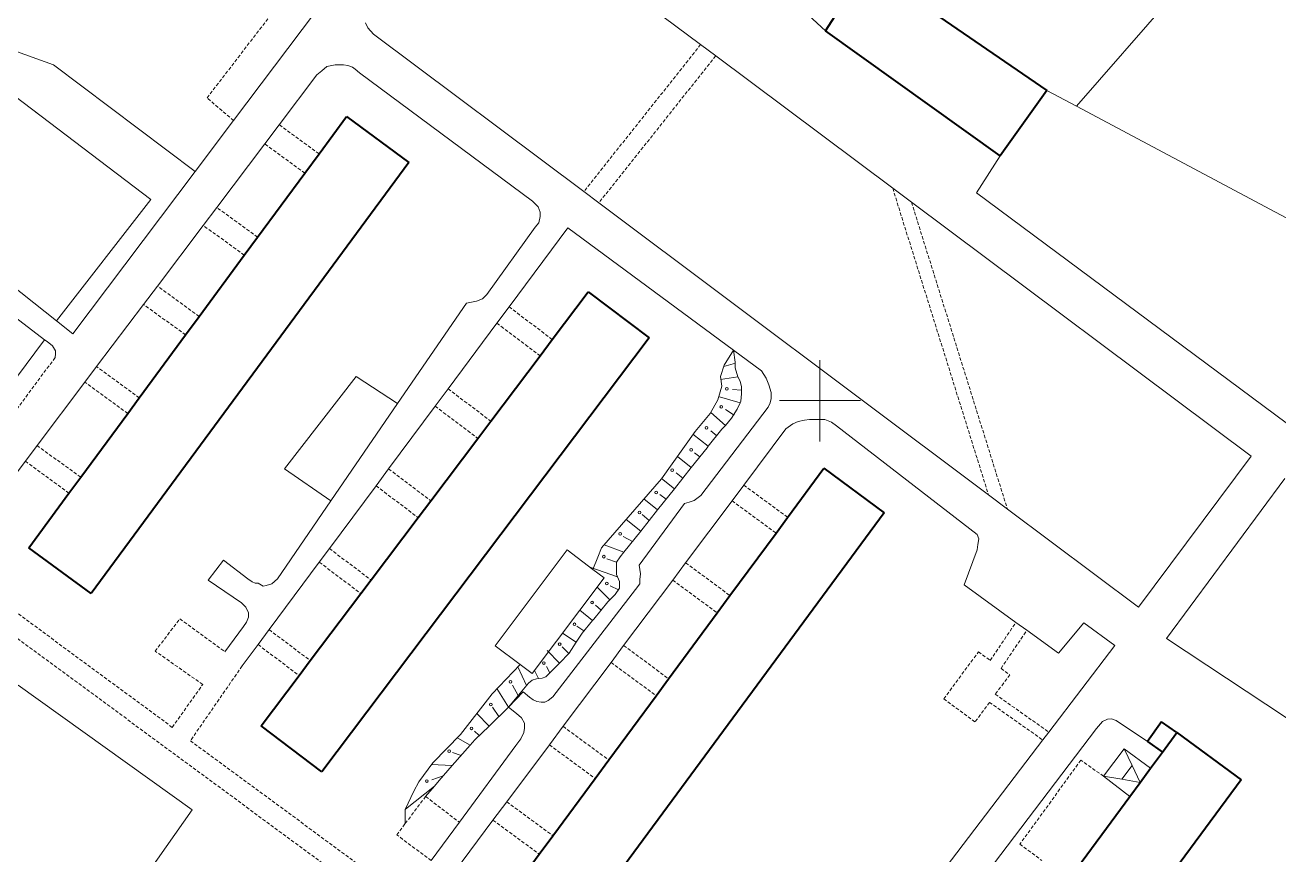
# Model space of a CAD drawing. Extents: x 1000 to 4000, y -5000 to -1000.
# Drawn here: x 1682.6 to 1867.8, y -2267.1 to -2144.5 of the extents above; entities that cross this region are included whole.
import ezdxf

# ---------------------------------------------------------------- set-up
doc = ezdxf.new("R2010")
doc.units = 0
doc.header["$MEASUREMENT"] = 0
doc.linetypes.add('DASHED', pattern=[0.75, 0.5, -0.25])
for name, color, linetype in [('1', 7, 'CONTINUOUS'), ('11', 7, 'CONTINUOUS'), ('24', 7, 'CONTINUOUS'), ('37', 7, 'CONTINUOUS'), ('40', 7, 'CONTINUOUS'), ('6', 7, 'CONTINUOUS'), ('7', 7, 'CONTINUOUS')]:
    doc.layers.add(name, color=color, linetype=linetype)

msp = doc.modelspace()

# ---------------------------------------------------------------- linework, layer by layer
at = {"layer": '1', "color": 253, "linetype": 'Continuous', "lineweight": 0}
for p, q in [((1800, -2206.06), (1800, -2194.02)), ((1805.96, -2200), (1794.04, -2200))]:
    msp.add_line(p, q, dxfattribs=at)
at = {"layer": '11', "color": 253, "linetype": 'Continuous', "lineweight": 0}
for p, q in [((1675.3, -2150.69), (1701.13, -2170.27)), ((1701.13, -2170.27), (1687.19, -2188.2)), ((1685.45, -2191), (1661.9, -2222.61)), ((1681.53, -2242.05), (1707.23, -2260.45)), ((1707.23, -2260.45), (1700.86, -2269.57))]:
    msp.add_line(p, q, dxfattribs=at)
at = {"layer": '24', "color": 253, "linetype": 'Continuous', "lineweight": 0}
for p, q in [((1751.29, -2124.2), (1782.37, -2147.42)), ((1725.46, -2142.59), (1713.37, -2158.63)), ((1800.79, -2145.39), (1798.28, -2143.07)), ((1733.22, -2144.95), (1732.85, -2144.22)), ((1734.04, -2145.87), (1733.22, -2144.95)), ((1765.1, -2169.13), (1734.04, -2145.87)), ((1782.37, -2147.42), (1784.59, -2149.08)), ((1728.39, -2150.4), (1727.12, -2150.67)), ((1729.58, -2150.4), (1728.39, -2150.4)), ((1730.22, -2150.49), (1729.58, -2150.4)), ((1730.95, -2150.76), (1730.22, -2150.49)), ((1784.59, -2149.08), (1810.74, -2168.63)), ((1725.65, -2151.86), (1720.09, -2159.24)), ((1726.38, -2151.31), (1725.65, -2151.86)), ((1727.12, -2150.67), (1726.38, -2151.31)), ((1731.31, -2151.04), (1730.95, -2150.76)), ((1731.95, -2151.58), (1731.31, -2151.04)), ((1757.54, -2170.54), (1731.95, -2151.58)), ((1713.37, -2158.63), (1707.69, -2166.15)), ((1720.09, -2159.24), (1717.96, -2162.06)), ((1717.96, -2162.06), (1710.87, -2171.47)), ((1687.19, -2188.2), (1658.05, -2165.21)), ((1823.1, -2169.31), (1826.6, -2163.86)), ((1707.69, -2166.15), (1689.62, -2190.11)), ((1767.32, -2170.8), (1765.1, -2169.13)), ((1810.74, -2168.63), (1813.52, -2170.7)), ((1758.37, -2171.36), (1757.54, -2170.54)), ((1824.9, -2213.93), (1767.32, -2170.8)), ((1813.52, -2170.7), (1863.68, -2208.18)), ((1870.61, -2204.55), (1823.1, -2169.31)), ((1710.87, -2171.47), (1708.88, -2174.11)), ((1758.64, -2172.18), (1758.37, -2171.36)), ((1758.46, -2173.74), (1758.64, -2172.82)), ((1758.64, -2172.82), (1758.64, -2172.18)), ((1708.88, -2174.11), (1702.11, -2183.08)), ((1750.8, -2184.32), (1757.91, -2174.38)), ((1762.73, -2174.48), (1754.06, -2186.15)), ((1757.91, -2174.38), (1758.46, -2173.74)), ((1787.21, -2192.54), (1762.73, -2174.48)), ((1671.91, -2180.72), (1685.45, -2191)), ((1702.11, -2183.08), (1700.07, -2185.78)), ((1700.07, -2185.78), (1693.13, -2194.98)), ((1737.6, -2200.44), (1747.79, -2185.6)), ((1747.79, -2185.6), (1749.25, -2185.32)), ((1749.25, -2185.32), (1750.16, -2184.96)), ((1750.16, -2184.96), (1750.8, -2184.32)), ((1754.06, -2186.15), (1752.27, -2188.57)), ((1689.62, -2190.11), (1687.19, -2188.2)), ((1752.27, -2188.57), (1745.06, -2198.26)), ((1685.45, -2191), (1685.8, -2191.27)), ((1685.8, -2191.27), (1686.62, -2191.91)), ((1686.62, -2191.91), (1687.08, -2192.64)), ((1687.08, -2193.1), (1686.99, -2193.65)), ((1687.08, -2192.64), (1687.08, -2193.1)), ((1791.34, -2195.59), (1787.21, -2192.54)), ((1693.13, -2194.98), (1691.4, -2197.28)), ((1792.07, -2196.68), (1791.34, -2195.59)), ((1792.44, -2197.69), (1792.07, -2196.68)), ((1691.4, -2197.28), (1684.35, -2206.64)), ((1745.06, -2198.26), (1743.15, -2200.83)), ((1792.8, -2198.79), (1792.44, -2197.69)), ((1792.8, -2199.7), (1792.8, -2198.79)), ((1727.74, -2214.8), (1737.6, -2200.44)), ((1792.35, -2200.98), (1792.62, -2200.34)), ((1792.62, -2200.34), (1792.8, -2199.7)), ((1743.15, -2200.83), (1736.27, -2210.09)), ((1782.42, -2214.01), (1792.35, -2200.98)), ((1794.97, -2204.17), (1788.75, -2212.47)), ((1795.97, -2203.44), (1794.97, -2204.17)), ((1796.79, -2203.07), (1795.97, -2203.44)), ((1797.7, -2202.89), (1796.79, -2203.07)), ((1798.43, -2202.8), (1797.7, -2202.89)), ((1799.07, -2202.8), (1798.43, -2202.8)), ((1800.17, -2202.8), (1799.07, -2202.8)), ((1800.71, -2202.8), (1800.17, -2202.8)), ((1801.72, -2203.17), (1800.71, -2202.8)), ((1802.45, -2203.71), (1801.72, -2203.17)), ((1823.22, -2219.77), (1802.45, -2203.71)), ((1684.35, -2206.64), (1682.6, -2208.96)), ((1682.6, -2208.96), (1671.3, -2223.94)), ((1863.68, -2208.18), (1847.06, -2230.52)), ((1736.27, -2210.09), (1734.42, -2212.59)), ((1868.67, -2211.48), (1851.17, -2235.14)), ((1734.42, -2212.59), (1727.53, -2221.85)), ((1788.75, -2212.47), (1787.02, -2214.78)), ((1719.84, -2226.31), (1727.74, -2214.8)), ((1773.3, -2224.32), (1779.96, -2215.2)), ((1779.96, -2215.2), (1780.69, -2215.01)), ((1787.02, -2214.78), (1780.15, -2223.96)), ((1780.69, -2215.01), (1781.42, -2214.74)), ((1781.42, -2214.74), (1782.42, -2214.01)), ((1827.68, -2216.01), (1824.9, -2213.93)), ((1847.06, -2230.52), (1827.68, -2216.01)), ((1823.49, -2220.41), (1823.22, -2219.77)), ((1823.31, -2221.24), (1823.49, -2220.41)), ((1727.53, -2221.85), (1726.03, -2223.87)), ((1821.29, -2227.23), (1823.22, -2222.06)), ((1823.22, -2222.06), (1823.31, -2221.24)), ((1709.62, -2226.5), (1711.9, -2223.57)), ((1711.9, -2223.57), (1715.46, -2226.31)), ((1726.03, -2223.87), (1718.63, -2233.83)), ((1773.48, -2225.6), (1773.3, -2224.32)), ((1780.15, -2223.96), (1778.24, -2226.51)), ((1714.55, -2229.88), (1709.62, -2226.5)), ((1715.46, -2226.31), (1716.1, -2226.77)), ((1719.02, -2227.04), (1719.84, -2226.31)), ((1778.24, -2226.51), (1770.99, -2236.18)), ((1773.39, -2226.42), (1773.48, -2225.6)), ((1773.39, -2227.06), (1773.39, -2226.42)), ((1716.1, -2226.77), (1716.56, -2226.95)), ((1716.56, -2226.95), (1717.01, -2226.95)), ((1717.01, -2226.95), (1717.74, -2227.41)), ((1717.74, -2227.41), (1718.2, -2227.32)), ((1718.2, -2227.32), (1719.02, -2227.04)), ((1760.55, -2243.73), (1772.75, -2227.88)), ((1772.75, -2227.88), (1773.39, -2227.06)), ((1828.95, -2232.75), (1821.29, -2227.23)), ((1715.19, -2230.52), (1714.55, -2229.88)), ((1715.55, -2231.34), (1715.19, -2230.52)), ((1715.28, -2232.71), (1715.55, -2231.98)), ((1715.55, -2231.98), (1715.55, -2231.34)), ((1712.09, -2237.09), (1714.82, -2233.35)), ((1714.82, -2233.35), (1715.28, -2232.71)), ((1718.63, -2233.83), (1716.99, -2236.04)), ((1830.57, -2233.91), (1828.95, -2232.75)), ((1835.24, -2237.28), (1830.57, -2233.91)), ((1838.99, -2232.8), (1835.24, -2237.28)), ((1843.55, -2236.18), (1838.99, -2232.8)), ((1851.17, -2235.14), (1874.32, -2250.42)), ((1716.99, -2236.04), (1714.64, -2239.19)), ((1770.99, -2236.18), (1769.13, -2238.67)), ((1833.8, -2248.95), (1843.55, -2236.18)), ((1769.13, -2238.67), (1762.06, -2248.11)), ((1753.98, -2245.28), (1756.15, -2242.99)), ((1756.15, -2242.99), (1757.09, -2243.82)), ((1757.09, -2243.82), (1757.63, -2244.19)), ((1757.63, -2244.19), (1758.18, -2244.46)), ((1758.18, -2244.46), (1758.82, -2244.55)), ((1758.82, -2244.55), (1759.37, -2244.55)), ((1759.37, -2244.55), (1759.82, -2244.28)), ((1759.82, -2244.28), (1760.55, -2243.73)), ((1755.17, -2246.2), (1753.98, -2245.28)), ((1755.9, -2246.84), (1755.17, -2246.2)), ((1756.36, -2247.66), (1755.9, -2246.84)), ((1756.27, -2249.03), (1756.36, -2248.39)), ((1756.36, -2248.39), (1756.36, -2247.66)), ((1762.06, -2248.11), (1760.02, -2250.83)), ((1803.12, -2298.15), (1840.83, -2248.41)), ((1840.83, -2248.41), (1841.75, -2247.4)), ((1841.75, -2247.4), (1842.5, -2247.05)), ((1842.5, -2247.05), (1843.08, -2247.02)), ((1843.08, -2247.02), (1843.77, -2247.26)), ((1843.77, -2247.26), (1848.38, -2250.34)), ((1755.08, -2250.95), (1755.81, -2249.94)), ((1755.81, -2249.94), (1756.27, -2249.03)), ((1796.62, -2297.69), (1832.91, -2250.12)), ((1832.91, -2250.12), (1833.8, -2248.95)), ((1746.73, -2262.29), (1755.08, -2250.95)), ((1760.02, -2250.83), (1753.73, -2259.24)), ((1753.73, -2259.24), (1751.69, -2261.96)), ((1751.69, -2261.96), (1740.61, -2276.77)), ((1742.57, -2267.94), (1746.73, -2262.29))]:
    msp.add_line(p, q, dxfattribs=at)
at = {"layer": '24', "color": 253, "linetype": 'DASHED', "lineweight": 0}
for p, q in [((1709.44, -2155.29), (1721.67, -2139.39)), ((1782.37, -2147.42), (1765.1, -2169.13)), ((1784.59, -2149.08), (1767.32, -2170.8)), ((1713.37, -2158.63), (1709.44, -2155.29)), ((1725.99, -2163.53), (1720.09, -2159.24)), ((1723.89, -2166.38), (1717.96, -2162.06)), ((1810.74, -2168.63), (1824.9, -2213.93)), ((1813.52, -2170.7), (1827.68, -2216.01)), ((1716.91, -2175.86), (1710.87, -2171.47)), ((1714.94, -2178.53), (1708.88, -2174.11)), ((1708.28, -2187.57), (1702.11, -2183.08)), ((1706.27, -2190.3), (1700.07, -2185.78)), ((1754.06, -2186.15), (1760.45, -2190.97)), ((1752.27, -2188.57), (1758.64, -2193.37)), ((1686.99, -2193.65), (1664.88, -2223.44)), ((1699.44, -2199.57), (1693.13, -2194.98)), ((1697.73, -2201.89), (1691.4, -2197.28)), ((1745.06, -2198.26), (1751.37, -2203.02)), ((1743.15, -2200.83), (1749.45, -2205.57)), ((1690.78, -2211.32), (1684.35, -2206.64)), ((1689.05, -2213.66), (1682.6, -2208.96)), ((1736.27, -2210.09), (1742.5, -2214.79)), ((1734.42, -2212.59), (1740.63, -2217.27)), ((1788.75, -2212.47), (1795.22, -2217.24)), ((1787.02, -2214.78), (1793.51, -2219.57)), ((1727.53, -2221.85), (1733.68, -2226.49)), ((1671.3, -2223.94), (1704.31, -2248.26)), ((1726.03, -2223.87), (1732.17, -2228.5)), ((1780.15, -2223.96), (1786.7, -2228.8)), ((1669.35, -2226.22), (1736.74, -2275.86)), ((1778.24, -2226.51), (1784.81, -2231.36)), ((1701.78, -2237), (1705.43, -2232.25)), ((1705.43, -2232.25), (1712.09, -2237.09)), ((1718.63, -2233.83), (1724.7, -2238.4)), ((1825.14, -2238.38), (1828.95, -2232.75)), ((1826.75, -2239.56), (1830.57, -2233.91)), ((1708.8, -2241.93), (1701.78, -2237)), ((1716.99, -2236.04), (1723.04, -2240.6)), ((1770.99, -2236.18), (1777.64, -2241.08)), ((1818.3, -2244.05), (1823.42, -2237.11)), ((1823.42, -2237.11), (1825.14, -2238.38)), ((1714.64, -2239.19), (1706.99, -2250.23)), ((1769.13, -2238.67), (1775.79, -2243.59)), ((1828.03, -2240.5), (1825.9, -2243.38)), ((1826.75, -2239.56), (1828.03, -2240.5)), ((1704.31, -2248.26), (1708.8, -2241.93)), ((1822.9, -2247.45), (1818.3, -2244.05)), ((1825.03, -2244.57), (1822.9, -2247.45)), ((1825.03, -2244.57), (1832.91, -2250.12)), ((1825.9, -2243.38), (1833.8, -2248.95)), ((1762.06, -2248.11), (1768.79, -2253.08)), ((1706.99, -2250.23), (1738.51, -2273.45)), ((1760.02, -2250.83), (1766.78, -2255.81)), ((1838.54, -2253.11), (1829.52, -2265.53)), ((1841.89, -2255.48), (1838.54, -2253.11)), ((1738.73, -2262.45), (1741.74, -2258.48)), ((1741.74, -2258.48), (1746.73, -2262.29)), ((1753.73, -2259.24), (1760.54, -2264.27)), ((1737.46, -2264.13), (1738.73, -2262.45)), ((1751.69, -2261.96), (1758.52, -2267)), ((1742.57, -2267.94), (1737.46, -2264.13)), ((1829.52, -2265.53), (1832.76, -2267.92))]:
    msp.add_line(p, q, dxfattribs=at)
at = {"layer": '37', "color": 253, "linetype": 'Continuous', "lineweight": 0}
for p, q in [((1787.21, -2192.54), (1785.85, -2194.78)), ((1787.21, -2192.54), (1787.48, -2194.33)), ((1785.85, -2194.78), (1785.3, -2196.42)), ((1787.51, -2194.49), (1785.79, -2194.95)), ((1787.48, -2194.33), (1787.48, -2195.15)), ((1785.3, -2196.42), (1785.48, -2197.88)), ((1787.84, -2196.47), (1785.3, -2196.86)), ((1787.48, -2195.15), (1787.84, -2196.47)), ((1787.84, -2196.47), (1787.85, -2196.51)), ((1787.85, -2196.51), (1788.21, -2197.15)), ((1785.48, -2197.88), (1784.93, -2199.89)), ((1788.39, -2198.47), (1787.06, -2198.38)), ((1788.21, -2197.15), (1788.39, -2197.97)), ((1788.39, -2197.97), (1788.39, -2198.98)), ((1784.93, -2199.89), (1783.75, -2201.89)), ((1788.19, -2200.33), (1785.14, -2199.42)), ((1788.19, -2200.33), (1787.76, -2201.26)), ((1788.3, -2200.07), (1788.19, -2200.33)), ((1788.39, -2198.98), (1788.3, -2200.07)), ((1783.75, -2201.89), (1781.57, -2204.54)), ((1786.02, -2203.65), (1783.85, -2201.73)), ((1787.34, -2202.16), (1786.02, -2201.3)), ((1787.76, -2201.26), (1786.95, -2202.6)), ((1785.49, -2204.24), (1783.49, -2206.75)), ((1786.02, -2203.65), (1785.49, -2204.24)), ((1786.95, -2202.6), (1786.02, -2203.65)), ((1781.57, -2204.54), (1776.56, -2211.56)), ((1783.49, -2206.75), (1781.23, -2204.95)), ((1784.74, -2205.19), (1783.85, -2204.48)), ((1783.31, -2206.97), (1780.99, -2209.88)), ((1782.24, -2208.32), (1781.46, -2207.69)), ((1783.49, -2206.75), (1783.31, -2206.97)), ((1780.99, -2209.88), (1778.5, -2213.01)), ((1780.99, -2209.88), (1778.93, -2208.23)), ((1776.56, -2211.56), (1767.73, -2221.74)), ((1778.5, -2213.01), (1776.6, -2211.49)), ((1779.75, -2211.45), (1778.75, -2210.65)), ((1778.5, -2213.01), (1776.01, -2216.14)), ((1776.01, -2216.14), (1773.99, -2214.53)), ((1777.26, -2214.57), (1776.36, -2213.86)), ((1776.01, -2216.14), (1773.52, -2219.27)), ((1774.77, -2217.7), (1773.72, -2216.83)), ((1773.52, -2219.27), (1771.37, -2217.55)), ((1772.28, -2220.83), (1770.91, -2220.06)), ((1773.52, -2219.27), (1771.03, -2222.4)), ((1767.73, -2221.74), (1767.19, -2223.11)), ((1771.03, -2222.4), (1768.12, -2221.3)), ((1771.03, -2222.4), (1770.48, -2223.09)), ((1770.08, -2226.01), (1766.13, -2224.65)), ((1767.19, -2223.11), (1766.46, -2224.93)), ((1769.94, -2223.88), (1768.52, -2223.35)), ((1770.48, -2223.09), (1769.94, -2223.88)), ((1769.94, -2223.88), (1769.94, -2224.52)), ((1769.94, -2224.52), (1769.94, -2225.7)), ((1769.94, -2225.7), (1770.08, -2226.01)), ((1770.08, -2226.01), (1770.4, -2226.7)), ((1768.97, -2229.41), (1767.09, -2227.54)), ((1770.24, -2227.93), (1769.02, -2227.35)), ((1770.4, -2227.71), (1769.76, -2228.62)), ((1770.4, -2226.7), (1770.4, -2227.71)), ((1768.67, -2229.71), (1766.57, -2232.27)), ((1767.67, -2230.93), (1766.82, -2230.23)), ((1768.97, -2229.41), (1768.67, -2229.71)), ((1769.76, -2228.62), (1768.97, -2229.41)), ((1766.4, -2232.48), (1764.53, -2230.93)), ((1765.09, -2233.99), (1764.07, -2233.33)), ((1766.4, -2232.48), (1764.84, -2234.36)), ((1766.57, -2232.27), (1766.4, -2232.48)), ((1763.99, -2235.66), (1761.96, -2234.33)), ((1763.99, -2235.66), (1762.93, -2237.28)), ((1764.84, -2234.36), (1763.99, -2235.66)), ((1761.5, -2238.77), (1759.68, -2236.9)), ((1762.93, -2237.28), (1761.5, -2238.77)), ((1762.88, -2237.33), (1761.91, -2236.39)), ((1755.68, -2238.97), (1751.55, -2243.3)), ((1756.63, -2242.09), (1755.34, -2239.33)), ((1760.07, -2240.23), (1759.58, -2239.25)), ((1761.5, -2238.77), (1760.49, -2239.82)), ((1757.48, -2241.27), (1756.93, -2241.73)), ((1758.12, -2241.09), (1757.48, -2241.27)), ((1758.39, -2241.06), (1757.82, -2239.84)), ((1758.39, -2241.06), (1758.12, -2241.09)), ((1758.94, -2241), (1758.39, -2241.06)), ((1759.48, -2240.82), (1758.94, -2241)), ((1760.49, -2239.82), (1759.48, -2240.82)), ((1753.98, -2245.28), (1752.28, -2242.54)), ((1756.93, -2241.73), (1753.98, -2245.28)), ((1755.42, -2243.55), (1754.57, -2242.05)), ((1751.55, -2243.3), (1746.91, -2249.32)), ((1751.11, -2248.07), (1749.31, -2246.21)), ((1753.98, -2245.28), (1751.11, -2248.07)), ((1752.55, -2246.67), (1751.6, -2245.26)), ((1749.62, -2249.41), (1748.94, -2248.8)), ((1751.11, -2248.07), (1749.03, -2250.09)), ((1746.91, -2249.32), (1742.82, -2253.49)), ((1748.31, -2250.91), (1746.48, -2249.88)), ((1749.03, -2250.09), (1748.31, -2250.91)), ((1748.31, -2250.91), (1745.67, -2253.92)), ((1746.99, -2252.42), (1745.7, -2251.99)), ((1742.82, -2253.49), (1740.73, -2256.32)), ((1745.67, -2253.92), (1742.57, -2253.76)), ((1745.67, -2253.92), (1743.75, -2256.11)), ((1744.34, -2255.41), (1742.63, -2256.01)), ((1743.75, -2256.11), (1743.04, -2256.94)), ((1740, -2257.68), (1738.73, -2260.41)), ((1743.04, -2256.94), (1738.75, -2260.37)), ((1740.73, -2256.32), (1740, -2257.68)), ((1743.04, -2256.94), (1741.74, -2258.48)), ((1738.73, -2260.41), (1738.73, -2262.45))]:
    msp.add_line(p, q, dxfattribs=at)
for centre in [(1786.22, -2198.25), (1785.42, -2200.93), (1783.24, -2204.02), (1780.95, -2207.26), (1778.15, -2210.28), (1775.81, -2213.57), (1773.32, -2216.54), (1770.47, -2219.67), (1768.05, -2223.05), (1768.5, -2227), (1766.32, -2229.82), (1763.73, -2233.04), (1761.54, -2235.98), (1759.2, -2238.76), (1754.28, -2241.55), (1751.36, -2244.88), (1748.52, -2248.41), (1745.2, -2251.78), (1741.93, -2256.19)]:
    msp.add_circle(centre, 0.2, dxfattribs=at)
at = {"layer": '40', "color": 253, "linetype": 'Continuous', "lineweight": 0}
for p, q in [((1866.29, -2123.94), (1837.91, -2156.53)), ((1680.04, -2148.01), (1686.78, -2150.38)), ((1686.78, -2150.38), (1707.69, -2166.15)), ((1833.53, -2154.2), (1837.91, -2156.53)), ((1837.91, -2156.53), (1878.46, -2178.1)), ((1720.88, -2210.06), (1731.47, -2196.43)), ((1731.47, -2196.43), (1737.6, -2200.44)), ((1727.74, -2214.8), (1720.88, -2210.06)), ((1752, -2236.2), (1762.66, -2222.06)), ((1762.66, -2222.06), (1766.46, -2224.93)), ((1768.11, -2226.18), (1757.46, -2240.31)), ((1766.46, -2224.93), (1768.11, -2226.18)), ((1755.68, -2238.97), (1752, -2236.2)), ((1757.46, -2240.31), (1755.68, -2238.97))]:
    msp.add_line(p, q, dxfattribs=at)
at = {"layer": '6', "color": 253, "linetype": 'Continuous', "lineweight": 40}
for p, q in [((1800.79, -2145.39), (1805.93, -2137.47)), ((1808.43, -2136.96), (1833.53, -2154.2)), ((1826.6, -2163.86), (1800.79, -2145.39)), ((1833.53, -2154.2), (1826.6, -2163.86)), ((1725.99, -2163.53), (1730.04, -2158.04)), ((1730.04, -2158.04), (1739.26, -2164.83)), ((1723.89, -2166.38), (1725.99, -2163.53)), ((1739.26, -2164.83), (1692.34, -2228.51)), ((1716.91, -2175.86), (1723.89, -2166.38)), ((1714.94, -2178.53), (1716.91, -2175.86)), ((1708.28, -2187.57), (1714.94, -2178.53)), ((1760.45, -2190.97), (1765.75, -2183.94)), ((1765.75, -2183.94), (1774.74, -2190.72)), ((1706.27, -2190.3), (1708.28, -2187.57)), ((1699.44, -2199.57), (1706.27, -2190.3)), ((1774.74, -2190.72), (1726.42, -2254.83)), ((1758.64, -2193.37), (1760.45, -2190.97)), ((1751.37, -2203.02), (1758.64, -2193.37)), ((1697.73, -2201.89), (1699.44, -2199.57)), ((1690.78, -2211.32), (1697.73, -2201.89)), ((1749.45, -2205.57), (1751.37, -2203.02)), ((1742.5, -2214.79), (1749.45, -2205.57)), ((1689.05, -2213.66), (1690.78, -2211.32)), ((1795.22, -2217.24), (1800.57, -2209.99)), ((1800.57, -2209.99), (1809.49, -2216.56)), ((1683.12, -2221.72), (1689.05, -2213.66)), ((1740.63, -2217.27), (1742.5, -2214.79)), ((1733.68, -2226.49), (1740.63, -2217.27)), ((1809.49, -2216.56), (1761.63, -2281.45)), ((1793.51, -2219.57), (1795.22, -2217.24)), ((1786.7, -2228.8), (1793.51, -2219.57)), ((1692.34, -2228.51), (1683.12, -2221.72)), ((1732.17, -2228.5), (1733.68, -2226.49)), ((1724.7, -2238.4), (1732.17, -2228.5)), ((1784.81, -2231.36), (1786.7, -2228.8)), ((1777.64, -2241.08), (1784.81, -2231.36)), ((1723.04, -2240.6), (1724.7, -2238.4)), ((1717.43, -2248.05), (1723.04, -2240.6)), ((1775.79, -2243.59), (1777.64, -2241.08)), ((1768.79, -2253.08), (1775.79, -2243.59)), ((1726.42, -2254.83), (1717.43, -2248.05)), ((1850.44, -2247.45), (1848.38, -2250.34)), ((1852.73, -2249.02), (1850.44, -2247.45)), ((1848.38, -2250.34), (1850.59, -2251.93)), ((1850.59, -2251.93), (1852.73, -2249.02)), ((1852.73, -2249.02), (1862.22, -2256.01)), ((1848.83, -2254.31), (1850.59, -2251.93)), ((1766.78, -2255.81), (1768.79, -2253.08)), ((1847.3, -2256.39), (1848.83, -2254.31)), ((1760.54, -2264.27), (1766.78, -2255.81)), ((1862.22, -2256.01), (1851.7, -2270.3)), ((1845.77, -2258.47), (1847.3, -2256.39)), ((1836.66, -2270.83), (1845.77, -2258.47)), ((1758.52, -2267), (1760.54, -2264.27)), ((1752.71, -2274.88), (1758.52, -2267))]:
    msp.add_line(p, q, dxfattribs=at)
at = {"layer": '7', "color": 253, "linetype": 'Continuous', "lineweight": 0}
for p, q in [((1841.89, -2255.48), (1844.96, -2251.42)), ((1844.96, -2251.42), (1848.83, -2254.31)), ((1844.96, -2251.42), (1846.13, -2253.9)), ((1846.13, -2253.9), (1844.6, -2255.93)), ((1846.13, -2253.9), (1847.3, -2256.39)), ((1845.77, -2258.47), (1841.89, -2255.48)), ((1844.6, -2255.93), (1841.89, -2255.48)), ((1847.3, -2256.39), (1844.6, -2255.93))]:
    msp.add_line(p, q, dxfattribs=at)

doc.saveas('drawing.dxf')
